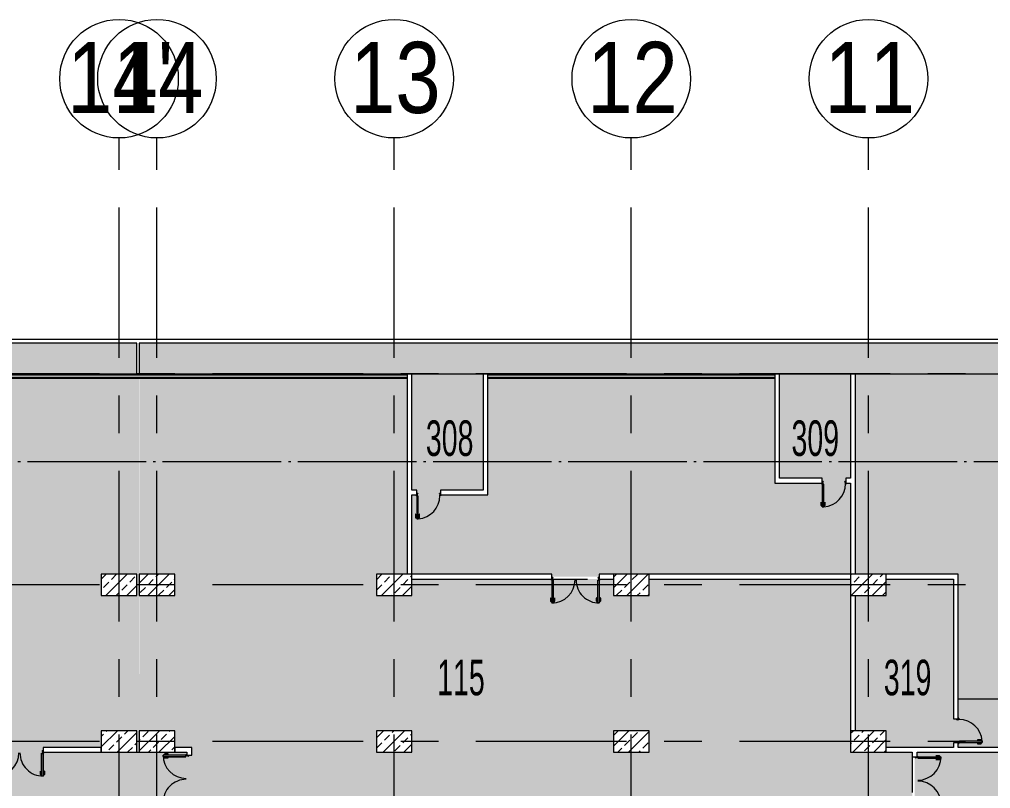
# Model space of a CAD drawing. Header units: metres. Extents: x -201 to 705, y -63 to 42.
# Drawn here: x 551.51 to 592.46, y -13.79 to 18.65 of the extents above; entities that cross this region are included whole.
import ezdxf

# ---------------------------------------------------------------- set-up
doc = ezdxf.new("R2010")
doc.units = ezdxf.units.M
for name, pattern in [('Dash', [3, 1.5, -1.5]), ('Grid Line', [11.1125, 6.35, -1.5875, 1.5875, -1.5875]), ('HAT AKSI', [5.6, 5, -0.3, 0, -0.3])]:
    doc.linetypes.add(name, pattern=pattern)
for name, color, linetype, lineweight in [('A-----NPP', 7, 'Continuous', 9), ('A-DETLGEM', 7, 'Continuous', 9), ('A_AREA', 7, 'Continuous', 9), ('A_DOOR', 7, 'Continuous', 9), ('A_GRID', 7, 'Continuous', 9), ('A_GRID_BALOON', 7, 'Continuous', 9), ('A_HATCH', 7, 'Continuous', 9), ('A_RC', 7, 'Continuous', 9), ('A_TEXT_40', 7, 'Continuous', 9), ('A_WALL', 7, 'Continuous', 9), ('G-PLANOTM', 7, 'Continuous', 9)]:
    doc.layers.add(name, color=color, linetype=linetype, lineweight=lineweight)
doc.styles.add('Arial Narrow_1', font='ARIALN.TTF', dxfattribs={"height": 3})
doc.styles.add('Arial Narrow_2', font='ARIALN.TTF', dxfattribs={"width": 0.7, "height": 1.5})
pattern_1 = [(45, (0, 0), (-0.442274, 0.442274), []), (45, (0.4423, 0), (-0.442274, 0.442274), [0.31274, -0.15637])]

# ---------------------------------------------------------------- blocks, each defined once
blk = doc.blocks.new('B1010_10_KOLON_DİKDÖRTGEN KESİT - 90x150mm-V245-14_73 _17_73_ TEKNİK KAT _FFL__ANAHTAR PLAN')
at = {"layer": 'A_RC', "true_color": 0x787878}
h = blk.add_hatch(dxfattribs=at)
h.set_pattern_fill('FP_13', color=8, style=0, pattern_type=2)
h.set_pattern_definition([(225, (-95, -11.8), (0.442281, -0.442281), []), (225, (-95.442, -11.8), (0.442281, -0.442281), [0.31274, -0.15637])])
h.paths.add_polyline_path([(-0.75, 0.45), (-0.75, -0.45), (0.75, -0.45), (0.75, 0.45), (-0.391, 0.45)])
at = {"layer": 'A_RC', "lineweight": 18}
for p, q in [((0.75, 0.45), (-0.75, 0.45)), ((-0.75, 0.45), (-0.75, -0.45)), ((0.75, -0.45), (0.75, 0.45)), ((-0.75, -0.45), (0.75, -0.45))]:
    blk.add_line(p, q, dxfattribs=at)
blk = doc.blocks.new('B1010_10_KOLON_DİKDÖRTGEN KESİT - 90x150mm-V246-14_73 _17_73_ TEKNİK KAT _FFL__ANAHTAR PLAN')
at = {"layer": 'A_RC', "true_color": 0x787878}
h = blk.add_hatch(dxfattribs=at)
h.set_pattern_fill('FP_14', color=8, style=0, pattern_type=2)
h.set_pattern_definition([(225, (-95, -5.2), (0.442281, -0.442281), []), (225, (-95.442, -5.2), (0.442281, -0.442281), [0.31274, -0.15637])])
h.paths.add_polyline_path([(0.469, 0.45), (-0.75, 0.45), (-0.75, -0.45), (0.75, -0.45), (0.75, 0.45), (0.55, 0.45)])
at = {"layer": 'A_RC', "lineweight": 18}
for p, q in [((0.75, 0.45), (-0.75, 0.45)), ((-0.75, 0.45), (-0.75, -0.45)), ((0.75, -0.45), (0.75, 0.45)), ((-0.75, -0.45), (0.75, -0.45))]:
    blk.add_line(p, q, dxfattribs=at)
blk = doc.blocks.new('B1010_10_KOLON_DİKDÖRTGEN KESİT - 90x150mm-V247-14_73 _17_73_ TEKNİK KAT _FFL__ANAHTAR PLAN')
at = {"layer": 'A_RC', "true_color": 0x787878}
h = blk.add_hatch(dxfattribs=at)
h.set_pattern_fill('FP_34', color=8, style=0, pattern_type=2)
h.set_pattern_definition([(225, (-105, -11.8), (0.442281, -0.442281), []), (225, (-105.442, -11.8), (0.442281, -0.442281), [0.31274, -0.15637])])
h.paths.add_polyline_path([(-0.75, 0.45), (-0.75, -0.45), (0.75, -0.45), (0.75, 0.45), (-0.072, 0.45)])
at = {"layer": 'A_RC', "lineweight": 18}
for p, q in [((0.75, 0.45), (-0.75, 0.45)), ((-0.75, 0.45), (-0.75, -0.45)), ((0.75, -0.45), (0.75, 0.45)), ((-0.75, -0.45), (0.75, -0.45))]:
    blk.add_line(p, q, dxfattribs=at)
blk = doc.blocks.new('B1010_10_KOLON_DİKDÖRTGEN KESİT - 90x150mm-V248-14_73 _17_73_ TEKNİK KAT _FFL__ANAHTAR PLAN')
at = {"layer": 'A_RC', "true_color": 0x787878}
h = blk.add_hatch(dxfattribs=at)
h.set_pattern_fill('FP_35', color=8, style=0, pattern_type=2)
h.set_pattern_definition([(225, (-105, -5.2), (0.442281, -0.442281), []), (225, (-105.442, -5.2), (0.442281, -0.442281), [0.31274, -0.15637])])
h.paths.add_polyline_path([(-0.072, 0.45), (-0.75, 0.45), (-0.75, -0.45), (0.75, -0.45), (0.75, 0.45), (0.358, 0.45)])
at = {"layer": 'A_RC', "lineweight": 18}
for p, q in [((0.75, 0.45), (-0.75, 0.45)), ((-0.75, 0.45), (-0.75, -0.45)), ((0.75, -0.45), (0.75, 0.45)), ((-0.75, -0.45), (0.75, -0.45))]:
    blk.add_line(p, q, dxfattribs=at)
blk = doc.blocks.new('B1010_10_KOLON_DİKDÖRTGEN KESİT - 90x150mm-V249-14_73 _17_73_ TEKNİK KAT _FFL__ANAHTAR PLAN')
at = {"layer": 'A_RC', "true_color": 0x787878}
h = blk.add_hatch(dxfattribs=at)
h.set_pattern_fill('FP_15', color=8, style=0, pattern_type=2)
h.set_pattern_definition([(225, (-115, -11.8), (0.442281, -0.442281), []), (225, (-115.442, -11.8), (0.442281, -0.442281), [0.31274, -0.15637])])
h.paths.add_polyline_path([(0.549, 0.45), (-0.75, 0.45), (-0.75, -0.45), (0.75, -0.45), (0.75, 0.45)])
at = {"layer": 'A_RC', "lineweight": 18}
for p, q in [((0.75, 0.45), (-0.75, 0.45)), ((-0.75, 0.45), (-0.75, -0.45)), ((0.75, -0.45), (0.75, 0.45)), ((-0.75, -0.45), (0.75, -0.45))]:
    blk.add_line(p, q, dxfattribs=at)
blk = doc.blocks.new('B1010_10_KOLON_DİKDÖRTGEN KESİT - 90x150mm-V250-14_73 _17_73_ TEKNİK KAT _FFL__ANAHTAR PLAN')
at = {"layer": 'A_RC', "true_color": 0x787878}
h = blk.add_hatch(dxfattribs=at)
h.set_pattern_fill('FP_16', color=8, style=0, pattern_type=2)
h.set_pattern_definition([(225, (-115, -5.2), (0.442281, -0.442281), []), (225, (-115.442, -5.2), (0.442281, -0.442281), [0.31274, -0.15637])])
h.paths.add_polyline_path([(0.248, 0.45), (-0.75, 0.45), (-0.75, -0.45), (0.75, -0.45), (0.75, 0.45)])
at = {"layer": 'A_RC', "lineweight": 18}
for p, q in [((0.75, 0.45), (-0.75, 0.45)), ((-0.75, 0.45), (-0.75, -0.45)), ((0.75, -0.45), (0.75, 0.45)), ((-0.75, -0.45), (0.75, -0.45))]:
    blk.add_line(p, q, dxfattribs=at)
blk = doc.blocks.new('IC-TKN-M7-S22-000-10-A1-32-K-T-6C-200_rvt-3-14_73 _17_73_ TEKNİK KAT _FFL__ANAHTAR PLAN')
at = {"layer": 'A_HATCH', "true_color": 0x787878}
h = blk.add_hatch(dxfattribs=at)
h.set_pattern_fill('FP_3', color=8, style=0, pattern_type=2)
h.set_pattern_definition(pattern_1)
h.paths.add_polyline_path([(-130.727, 3.7), (-125.85, 3.7), (-125.85, 5), (-186.5, 5), (-186.5, 3.7), (-130.877, 3.7)])
h = blk.add_hatch(dxfattribs=at)
h.set_pattern_fill('FP_3', color=8, style=0, pattern_type=2)
h.set_pattern_definition(pattern_1)
h.paths.add_polyline_path([(-67.09, 3.7), (-55.85, 3.7), (-55.85, 5), (-125.75, 5), (-125.75, 3.7), (-67.95, 3.7)])
at = {"layer": 'A_RC', "true_color": 0x787878}
h = blk.add_hatch(dxfattribs=at)
h.set_pattern_fill('FP_3', color=8, style=0, pattern_type=2)
h.set_pattern_definition(pattern_1)
h.paths.add_polyline_path([(-125.85, -5.65), (-125.85, -4.75), (-127.35, -4.75), (-127.35, -5.65), (-126.427, -5.65)])
h = blk.add_hatch(dxfattribs=at)
h.set_pattern_fill('FP_3', color=8, style=0, pattern_type=2)
h.set_pattern_definition(pattern_1)
h.paths.add_polyline_path([(-125.75, -5.65), (-124.25, -5.65), (-124.25, -4.75), (-125.75, -4.75), (-125.75, -5.529)])
h = blk.add_hatch(dxfattribs=at)
h.set_pattern_fill('FP_3', color=8, style=0, pattern_type=2)
h.set_pattern_definition(pattern_1)
h.paths.add_polyline_path([(-126.748, -12.25), (-125.85, -12.25), (-125.85, -11.35), (-127.35, -11.35), (-127.35, -12.25), (-127.287, -12.25)])
h = blk.add_hatch(dxfattribs=at)
h.set_pattern_fill('FP_3', color=8, style=0, pattern_type=2)
h.set_pattern_definition(pattern_1)
h.paths.add_polyline_path([(-124.707, -12.25), (-124.25, -12.25), (-124.25, -11.35), (-125.75, -11.35), (-125.75, -12.25), (-125.567, -12.25)])
at = {"layer": 'A-----NPP'}
for p, q in [((-125.795, 5.15), (-186.55, 5.15)), ((-55.669, 5.15), (-125.795, 5.15))]:
    blk.add_line(p, q, dxfattribs=at)
at = {"layer": 'A_RC', "lineweight": 18}
for p, q in [((-127.35, -4.75), (-127.35, -5.65)), ((-125.85, -4.75), (-127.35, -4.75)), ((-125.85, -5.65), (-125.85, -4.75)), ((-125.75, -4.75), (-125.75, -5.65)), ((-124.25, -4.75), (-125.75, -4.75)), ((-124.25, -5.65), (-124.25, -4.75)), ((-127.35, -5.65), (-125.85, -5.65)), ((-125.75, -5.65), (-124.25, -5.65)), ((-127.35, -11.35), (-127.35, -12.25)), ((-125.85, -11.35), (-127.35, -11.35)), ((-125.85, -12.25), (-125.85, -11.35)), ((-125.75, -11.35), (-125.75, -12.25)), ((-124.25, -11.35), (-125.75, -11.35)), ((-124.25, -12.25), (-124.25, -11.35)), ((-127.35, -12.25), (-125.85, -12.25)), ((-125.75, -12.25), (-124.25, -12.25))]:
    blk.add_line(p, q, dxfattribs=at)
at = {"layer": 'A_WALL', "lineweight": 18}
for p, q in [((-125.85, 5), (-186.5, 5)), ((-125.85, 3.7), (-125.85, 5)), ((-55.85, 5), (-125.75, 5)), ((-125.75, 5), (-125.75, 3.7)), ((-185.2, 3.7), (-125.85, 3.7)), ((-125.75, 3.7), (-55.85, 3.7))]:
    blk.add_line(p, q, dxfattribs=at)
at = {"layer": 'A_RC', "lineweight": 9, "rotation": 180}
for name, p in [('B1010_10_KOLON_DİKDÖRTGEN KESİT - 90x150mm-V250-14_73 _17_73_ TEKNİK KAT _FFL__ANAHTAR PLAN', (-115, -5.2)), ('B1010_10_KOLON_DİKDÖRTGEN KESİT - 90x150mm-V248-14_73 _17_73_ TEKNİK KAT _FFL__ANAHTAR PLAN', (-105, -5.2)), ('B1010_10_KOLON_DİKDÖRTGEN KESİT - 90x150mm-V246-14_73 _17_73_ TEKNİK KAT _FFL__ANAHTAR PLAN', (-95, -5.2)), ('B1010_10_KOLON_DİKDÖRTGEN KESİT - 90x150mm-V249-14_73 _17_73_ TEKNİK KAT _FFL__ANAHTAR PLAN', (-115, -11.8)), ('B1010_10_KOLON_DİKDÖRTGEN KESİT - 90x150mm-V247-14_73 _17_73_ TEKNİK KAT _FFL__ANAHTAR PLAN', (-105, -11.8)), ('B1010_10_KOLON_DİKDÖRTGEN KESİT - 90x150mm-V245-14_73 _17_73_ TEKNİK KAT _FFL__ANAHTAR PLAN', (-95, -11.8))]:
    blk.add_blockref(name, p, dxfattribs=at)
blk = doc.blocks.new('C1030_70_YK1 100x220cm - YK1 100x220cm-V216-14_73 _17_73_ TEKNİK KAT _FFL__ANAHTAR PLAN')
at = {"layer": 'A-DETLGEM'}
for p, q in [((0.385, 1.048), (0.385, 0.913)), ((0.395, 0.913), (0.395, 1.048)), ((0.435, 1.068), (0.405, 1.068)), ((0.405, 1.058), (0.435, 1.058)), ((0.499, 1.107), (0.434, 1.107)), ((0.434, 1.107), (0.434, 0.621)), ((0.438, 1.103), (0.495, 1.103)), ((0.438, 1.103), (0.438, 0.153)), ((0.495, 0.153), (0.495, 1.103)), ((0.499, 0.139), (0.499, 1.107)), ((0.53, 1.068), (0.5, 1.068)), ((0.5, 1.058), (0.53, 1.058)), ((0.54, 1.048), (0.54, 0.913)), ((0.55, 0.913), (0.55, 1.048)), ((0.434, 0.621), (0.434, 0.149)), ((0.434, 0.149), (0.491, 0.149)), ((0.438, 0.153), (0.495, 0.153)), ((0.491, 0.149), (0.491, 0.139)), ((0.491, 0.139), (0.499, 0.139))]:
    blk.add_line(p, q, dxfattribs=at)
for radius in [0.008, 0.006]:
    blk.add_circle((0.5, 0.13), radius, dxfattribs=at)
for centre, radius, start, end in [((0.405, 1.048), 0.02, 90, 180), ((0.39, 0.913), 0.005, 180, 360), ((0.405, 1.048), 0.01, 90, 180), ((0.53, 1.048), 0.02, 360, 90), ((0.53, 1.048), 0.01, 0, 90), ((0.545, 0.913), 0.005, 180, 0)]:
    blk.add_arc(centre, radius, start, end, dxfattribs=at)
at = {"layer": 'A_DOOR'}
for p, q in [((-0.483, 0.118), (-0.538, 0.118)), ((-0.538, 0.118), (-0.538, 0.1)), ((-0.538, 0.1), (-0.538, 0.118)), ((-0.538, 0.118), (-0.483, 0.118)), ((-0.536, 0.1), (-0.536, 0.116)), ((-0.536, 0.116), (-0.485, 0.116)), ((-0.485, 0.116), (-0.536, 0.116)), ((-0.536, 0.116), (-0.536, 0.1)), ((-0.485, 0.095), (-0.487, 0.093)), ((-0.487, 0.093), (-0.485, 0.095)), ((-0.487, 0.093), (-0.487, 0.062)), ((-0.487, 0.062), (-0.487, 0.093)), ((-0.487, 0.062), (-0.485, 0.06)), ((-0.485, 0.06), (-0.487, 0.062)), ((-0.485, 0.116), (-0.485, 0.095)), ((-0.485, 0.095), (-0.485, 0.116)), ((-0.485, 0.092), (-0.483, 0.094)), ((-0.483, 0.094), (-0.485, 0.092)), ((-0.485, 0.063), (-0.485, 0.092)), ((-0.485, 0.092), (-0.485, 0.063)), ((-0.483, 0.061), (-0.485, 0.063)), ((-0.485, 0.063), (-0.483, 0.061)), ((-0.485, 0.06), (-0.485, 0.049)), ((-0.485, 0.049), (-0.485, 0.06)), ((-0.485, 0.049), (-0.465, 0.049)), ((-0.465, 0.049), (-0.485, 0.049)), ((-0.483, 0.045), (-0.485, 0.045)), ((-0.485, 0.045), (-0.485, 0.037)), ((-0.485, 0.037), (-0.485, 0.045)), ((-0.485, 0.045), (-0.483, 0.045)), ((-0.485, 0.037), (-0.457, 0.037)), ((-0.457, 0.037), (-0.485, 0.037)), ((-0.483, 0.094), (-0.483, 0.118)), ((-0.483, 0.118), (-0.483, 0.094)), ((-0.483, 0.051), (-0.483, 0.061)), ((-0.483, 0.061), (-0.483, 0.051)), ((-0.467, 0.051), (-0.483, 0.051)), ((-0.483, 0.051), (-0.467, 0.051)), ((-0.483, 0.039), (-0.483, 0.045)), ((-0.483, 0.045), (-0.483, 0.039)), ((-0.459, 0.039), (-0.483, 0.039)), ((-0.483, 0.039), (-0.459, 0.039)), ((-0.457, 0.061), (-0.467, 0.061)), ((-0.467, 0.061), (-0.467, 0.051)), ((-0.467, 0.051), (-0.467, 0.061)), ((-0.467, 0.061), (-0.457, 0.061)), ((-0.465, 0.049), (-0.465, 0.059)), ((-0.465, 0.059), (-0.459, 0.059)), ((-0.459, 0.059), (-0.465, 0.059)), ((-0.465, 0.059), (-0.465, 0.049)), ((-0.459, 0.059), (-0.459, 0.039)), ((-0.459, 0.039), (-0.459, 0.059)), ((-0.457, 0.037), (-0.457, 0.061)), ((-0.457, 0.061), (-0.457, 0.037)), ((0.467, 0.061), (0.457, 0.061)), ((0.457, 0.061), (0.457, 0.037)), ((0.457, 0.037), (0.457, 0.061)), ((0.457, 0.061), (0.467, 0.061)), ((0.457, 0.037), (0.485, 0.037)), ((0.485, 0.037), (0.457, 0.037)), ((0.459, 0.039), (0.459, 0.059)), ((0.459, 0.059), (0.465, 0.059)), ((0.465, 0.059), (0.459, 0.059)), ((0.459, 0.059), (0.459, 0.039)), ((0.483, 0.039), (0.459, 0.039)), ((0.459, 0.039), (0.483, 0.039)), ((0.465, 0.059), (0.465, 0.049)), ((0.465, 0.049), (0.465, 0.059)), ((0.465, 0.049), (0.485, 0.049)), ((0.485, 0.049), (0.465, 0.049)), ((0.467, 0.051), (0.467, 0.061)), ((0.467, 0.061), (0.467, 0.051)), ((0.483, 0.051), (0.467, 0.051)), ((0.467, 0.051), (0.483, 0.051)), ((0.538, 0.118), (0.483, 0.118)), ((0.483, 0.118), (0.483, 0.094)), ((0.483, 0.094), (0.483, 0.118)), ((0.483, 0.118), (0.538, 0.118)), ((0.483, 0.094), (0.485, 0.092)), ((0.485, 0.092), (0.483, 0.094)), ((0.485, 0.063), (0.483, 0.061)), ((0.483, 0.061), (0.485, 0.063)), ((0.483, 0.061), (0.483, 0.051)), ((0.483, 0.051), (0.483, 0.061)), ((0.485, 0.045), (0.483, 0.045)), ((0.483, 0.045), (0.483, 0.039)), ((0.483, 0.039), (0.483, 0.045)), ((0.483, 0.045), (0.485, 0.045)), ((0.485, 0.095), (0.485, 0.116)), ((0.485, 0.116), (0.536, 0.116)), ((0.536, 0.116), (0.485, 0.116)), ((0.485, 0.116), (0.485, 0.095)), ((0.487, 0.093), (0.485, 0.095)), ((0.485, 0.095), (0.487, 0.093)), ((0.485, 0.092), (0.485, 0.063)), ((0.485, 0.063), (0.485, 0.092)), ((0.485, 0.06), (0.487, 0.062)), ((0.487, 0.062), (0.485, 0.06)), ((0.485, 0.049), (0.485, 0.06)), ((0.485, 0.06), (0.485, 0.049)), ((0.485, 0.037), (0.485, 0.045)), ((0.485, 0.045), (0.485, 0.037)), ((0.487, 0.062), (0.487, 0.093)), ((0.487, 0.093), (0.487, 0.062)), ((0.536, 0.116), (0.536, 0.1)), ((0.536, 0.1), (0.536, 0.116)), ((0.538, 0.1), (0.538, 0.118)), ((0.538, 0.118), (0.538, 0.1))]:
    blk.add_line(p, q, dxfattribs=at)
blk.add_arc((0.5, 0.13), 0.98, 94.0266, 180, dxfattribs=at)
blk = doc.blocks.new('C1030_70_YK2 200x220cm - YK2 200x220cm-1520040-14_73 _17_73_ TEKNİK KAT _FFL__ANAHTAR PLAN')
at = {"layer": 'A-DETLGEM'}
for p, q in [((-1.05, 0.901), (-1.05, 1.036)), ((-1.04, 1.036), (-1.04, 0.901)), ((-1.03, 1.056), (-1, 1.056)), ((-1, 1.046), (-1.03, 1.046)), ((-0.999, 1.107), (-0.934, 1.107)), ((-0.999, 0.138), (-0.999, 1.107)), ((-0.938, 1.103), (-0.995, 1.103)), ((-0.995, 0.153), (-0.995, 1.103)), ((-0.938, 1.103), (-0.938, 0.153)), ((-0.935, 1.056), (-0.905, 1.056)), ((-0.905, 1.046), (-0.935, 1.046)), ((-0.934, 1.107), (-0.934, 0.62)), ((-0.895, 0.901), (-0.895, 1.036)), ((-0.885, 1.036), (-0.885, 0.901)), ((0.885, 1.036), (0.885, 0.901)), ((0.895, 0.901), (0.895, 1.036)), ((0.935, 1.056), (0.905, 1.056)), ((0.905, 1.046), (0.935, 1.046)), ((0.999, 1.107), (0.934, 1.107)), ((0.934, 1.107), (0.934, 0.62)), ((0.938, 1.103), (0.995, 1.103)), ((0.938, 1.103), (0.938, 0.153)), ((0.995, 0.153), (0.995, 1.103)), ((0.999, 0.138), (0.999, 1.107)), ((1.03, 1.056), (1, 1.056)), ((1, 1.046), (1.03, 1.046)), ((1.04, 1.036), (1.04, 0.901)), ((1.05, 0.901), (1.05, 1.036)), ((-0.934, 0.62), (-0.934, 0.149)), ((0.934, 0.62), (0.934, 0.149)), ((-0.991, 0.138), (-0.999, 0.138)), ((-0.938, 0.153), (-0.995, 0.153)), ((-0.991, 0.149), (-0.991, 0.138)), ((-0.934, 0.149), (-0.991, 0.149)), ((0.934, 0.149), (0.991, 0.149)), ((0.938, 0.153), (0.995, 0.153)), ((0.991, 0.149), (0.991, 0.138)), ((0.991, 0.138), (0.999, 0.138))]:
    blk.add_line(p, q, dxfattribs=at)
for centre, radius in [((-1, 0.13), 0.008), ((-1, 0.13), 0.006), ((1, 0.13), 0.008), ((1, 0.13), 0.006)]:
    blk.add_circle(centre, radius, dxfattribs=at)
for centre, radius, start, end in [((-1.03, 1.036), 0.02, 90, 180), ((-1.045, 0.901), 0.005, 180, 0), ((-1.03, 1.036), 0.01, 90, 180), ((-0.905, 1.036), 0.02, 360, 90), ((-0.905, 1.036), 0.01, 360, 90), ((-0.89, 0.901), 0.005, 180, 0), ((0.905, 1.036), 0.02, 90, 180), ((0.89, 0.901), 0.005, 180, 0), ((0.905, 1.036), 0.01, 90, 180), ((1.03, 1.036), 0.02, 0, 90), ((1.03, 1.036), 0.01, 360, 90), ((1.045, 0.901), 0.005, 180, 0)]:
    blk.add_arc(centre, radius, start, end, dxfattribs=at)
at = {"layer": 'A_DOOR'}
for p, q in [((-0.983, 0.118), (-1.038, 0.118)), ((-1.038, 0.118), (-1.038, 0.1)), ((-1.036, 0.1), (-1.036, 0.116)), ((-1.036, 0.116), (-0.985, 0.116)), ((-0.985, 0.095), (-0.987, 0.093)), ((-0.987, 0.093), (-0.987, 0.062)), ((-0.987, 0.062), (-0.985, 0.06)), ((-0.985, 0.116), (-0.985, 0.095)), ((-0.985, 0.092), (-0.983, 0.094)), ((-0.985, 0.063), (-0.985, 0.092)), ((-0.983, 0.061), (-0.985, 0.063)), ((-0.985, 0.06), (-0.985, 0.049)), ((-0.985, 0.049), (-0.965, 0.049)), ((-0.983, 0.045), (-0.985, 0.045)), ((-0.985, 0.045), (-0.985, 0.037)), ((-0.985, 0.037), (-0.957, 0.037)), ((-0.983, 0.094), (-0.983, 0.118)), ((-0.983, 0.051), (-0.983, 0.061)), ((-0.967, 0.051), (-0.983, 0.051)), ((-0.983, 0.039), (-0.983, 0.045)), ((-0.959, 0.039), (-0.983, 0.039)), ((-0.957, 0.061), (-0.967, 0.061)), ((-0.967, 0.061), (-0.967, 0.051)), ((-0.965, 0.049), (-0.965, 0.059)), ((-0.965, 0.059), (-0.959, 0.059)), ((-0.959, 0.059), (-0.959, 0.039)), ((-0.957, 0.037), (-0.957, 0.061)), ((0.967, 0.061), (0.957, 0.061)), ((0.957, 0.061), (0.957, 0.037)), ((0.957, 0.037), (0.985, 0.037)), ((0.959, 0.039), (0.959, 0.059)), ((0.959, 0.059), (0.965, 0.059)), ((0.983, 0.039), (0.959, 0.039)), ((0.965, 0.059), (0.965, 0.049)), ((0.965, 0.049), (0.985, 0.049)), ((0.967, 0.051), (0.967, 0.061)), ((0.983, 0.051), (0.967, 0.051)), ((1.038, 0.118), (0.983, 0.118)), ((0.983, 0.118), (0.983, 0.094)), ((0.983, 0.094), (0.985, 0.092)), ((0.985, 0.063), (0.983, 0.061)), ((0.983, 0.061), (0.983, 0.051)), ((0.985, 0.045), (0.983, 0.045)), ((0.983, 0.045), (0.983, 0.039)), ((0.985, 0.095), (0.985, 0.116)), ((0.985, 0.116), (1.036, 0.116)), ((0.987, 0.093), (0.985, 0.095)), ((0.985, 0.092), (0.985, 0.063)), ((0.985, 0.06), (0.987, 0.062)), ((0.985, 0.049), (0.985, 0.06)), ((0.985, 0.037), (0.985, 0.045)), ((0.987, 0.062), (0.987, 0.093)), ((1.036, 0.116), (1.036, 0.1)), ((1.038, 0.1), (1.038, 0.118))]:
    blk.add_line(p, q, dxfattribs=at)
for centre, start, end in [((-1, 0.13), 360, 90), ((1, 0.13), 90, 180)]:
    blk.add_arc(centre, 0.98, start, end, dxfattribs=at)
blk = doc.blocks.new('C1030_70_YK2 200x220cm - YK2 200x220cm-V233-14_73 _17_73_ TEKNİK KAT _FFL__ANAHTAR PLAN')
at = {"layer": 'A-DETLGEM'}
for p, q in [((-1.05, 0.901), (-1.05, 1.036)), ((-1.04, 1.036), (-1.04, 0.901)), ((-1.03, 1.056), (-1, 1.056)), ((-1, 1.046), (-1.03, 1.046)), ((-0.999, 1.107), (-0.934, 1.107)), ((-0.999, 0.138), (-0.999, 1.107)), ((-0.938, 1.103), (-0.995, 1.103)), ((-0.995, 0.153), (-0.995, 1.103)), ((-0.938, 1.103), (-0.938, 0.153)), ((-0.935, 1.056), (-0.905, 1.056)), ((-0.905, 1.046), (-0.935, 1.046)), ((-0.934, 1.107), (-0.934, 0.62)), ((-0.895, 0.901), (-0.895, 1.036)), ((-0.885, 1.036), (-0.885, 0.901)), ((0.885, 1.036), (0.885, 0.901)), ((0.895, 0.901), (0.895, 1.036)), ((0.935, 1.056), (0.905, 1.056)), ((0.905, 1.046), (0.935, 1.046)), ((0.999, 1.107), (0.934, 1.107)), ((0.934, 1.107), (0.934, 0.62)), ((0.938, 1.103), (0.995, 1.103)), ((0.938, 1.103), (0.938, 0.153)), ((0.995, 0.153), (0.995, 1.103)), ((0.999, 0.138), (0.999, 1.107)), ((1.03, 1.056), (1, 1.056)), ((1, 1.046), (1.03, 1.046)), ((1.04, 1.036), (1.04, 0.901)), ((1.05, 0.901), (1.05, 1.036)), ((-0.934, 0.62), (-0.934, 0.149)), ((0.934, 0.62), (0.934, 0.149)), ((-0.991, 0.138), (-0.999, 0.138)), ((-0.938, 0.153), (-0.995, 0.153)), ((-0.991, 0.149), (-0.991, 0.138)), ((-0.934, 0.149), (-0.991, 0.149)), ((0.934, 0.149), (0.991, 0.149)), ((0.938, 0.153), (0.995, 0.153)), ((0.991, 0.149), (0.991, 0.138)), ((0.991, 0.138), (0.999, 0.138))]:
    blk.add_line(p, q, dxfattribs=at)
for centre, radius in [((-1, 0.13), 0.008), ((-1, 0.13), 0.006), ((1, 0.13), 0.008), ((1, 0.13), 0.006)]:
    blk.add_circle(centre, radius, dxfattribs=at)
for centre, radius, start, end in [((-1.03, 1.036), 0.02, 90, 180), ((-1.045, 0.901), 0.005, 180, 0), ((-1.03, 1.036), 0.01, 90, 180), ((-0.905, 1.036), 0.02, 360, 90), ((-0.905, 1.036), 0.01, 360, 90), ((-0.89, 0.901), 0.005, 180, 0), ((0.905, 1.036), 0.02, 90, 180), ((0.89, 0.901), 0.005, 180, 0), ((0.905, 1.036), 0.01, 90, 180), ((1.03, 1.036), 0.02, 0, 90), ((1.03, 1.036), 0.01, 360, 90), ((1.045, 0.901), 0.005, 180, 0)]:
    blk.add_arc(centre, radius, start, end, dxfattribs=at)
at = {"layer": 'A_DOOR'}
for p, q in [((-0.983, 0.118), (-1.038, 0.118)), ((-1.038, 0.118), (-1.038, 0.1)), ((-1.038, 0.1), (-1.038, 0.118)), ((-1.038, 0.118), (-0.983, 0.118)), ((-1.036, 0.1), (-1.036, 0.116)), ((-1.036, 0.116), (-0.985, 0.116)), ((-0.985, 0.116), (-1.036, 0.116)), ((-1.036, 0.116), (-1.036, 0.1)), ((-0.985, 0.095), (-0.987, 0.093)), ((-0.987, 0.093), (-0.985, 0.095)), ((-0.987, 0.093), (-0.987, 0.062)), ((-0.987, 0.062), (-0.987, 0.093)), ((-0.987, 0.062), (-0.985, 0.06)), ((-0.985, 0.06), (-0.987, 0.062)), ((-0.985, 0.116), (-0.985, 0.095)), ((-0.985, 0.095), (-0.985, 0.116)), ((-0.985, 0.092), (-0.983, 0.094)), ((-0.983, 0.094), (-0.985, 0.092)), ((-0.985, 0.063), (-0.985, 0.092)), ((-0.985, 0.092), (-0.985, 0.063)), ((-0.983, 0.061), (-0.985, 0.063)), ((-0.985, 0.063), (-0.983, 0.061)), ((-0.985, 0.06), (-0.985, 0.049)), ((-0.985, 0.049), (-0.985, 0.06)), ((-0.985, 0.049), (-0.965, 0.049)), ((-0.965, 0.049), (-0.985, 0.049)), ((-0.983, 0.045), (-0.985, 0.045)), ((-0.985, 0.045), (-0.985, 0.037)), ((-0.985, 0.037), (-0.985, 0.045)), ((-0.985, 0.045), (-0.983, 0.045)), ((-0.985, 0.037), (-0.957, 0.037)), ((-0.957, 0.037), (-0.985, 0.037)), ((-0.983, 0.094), (-0.983, 0.118)), ((-0.983, 0.118), (-0.983, 0.094)), ((-0.983, 0.051), (-0.983, 0.061)), ((-0.983, 0.061), (-0.983, 0.051)), ((-0.967, 0.051), (-0.983, 0.051)), ((-0.983, 0.051), (-0.967, 0.051)), ((-0.983, 0.039), (-0.983, 0.045)), ((-0.983, 0.045), (-0.983, 0.039)), ((-0.959, 0.039), (-0.983, 0.039)), ((-0.983, 0.039), (-0.959, 0.039)), ((-0.957, 0.061), (-0.967, 0.061)), ((-0.967, 0.061), (-0.967, 0.051)), ((-0.967, 0.051), (-0.967, 0.061)), ((-0.967, 0.061), (-0.957, 0.061)), ((-0.965, 0.049), (-0.965, 0.059)), ((-0.965, 0.059), (-0.959, 0.059)), ((-0.959, 0.059), (-0.965, 0.059)), ((-0.965, 0.059), (-0.965, 0.049)), ((-0.959, 0.059), (-0.959, 0.039)), ((-0.959, 0.039), (-0.959, 0.059)), ((-0.957, 0.037), (-0.957, 0.061)), ((-0.957, 0.061), (-0.957, 0.037)), ((0.967, 0.061), (0.957, 0.061)), ((0.957, 0.061), (0.957, 0.037)), ((0.957, 0.037), (0.957, 0.061)), ((0.957, 0.061), (0.967, 0.061)), ((0.957, 0.037), (0.985, 0.037)), ((0.985, 0.037), (0.957, 0.037)), ((0.959, 0.039), (0.959, 0.059)), ((0.959, 0.059), (0.965, 0.059)), ((0.965, 0.059), (0.959, 0.059)), ((0.959, 0.059), (0.959, 0.039)), ((0.983, 0.039), (0.959, 0.039)), ((0.959, 0.039), (0.983, 0.039)), ((0.965, 0.059), (0.965, 0.049)), ((0.965, 0.049), (0.965, 0.059)), ((0.965, 0.049), (0.985, 0.049)), ((0.985, 0.049), (0.965, 0.049)), ((0.967, 0.051), (0.967, 0.061)), ((0.967, 0.061), (0.967, 0.051)), ((0.983, 0.051), (0.967, 0.051)), ((0.967, 0.051), (0.983, 0.051)), ((1.038, 0.118), (0.983, 0.118)), ((0.983, 0.118), (0.983, 0.094)), ((0.983, 0.094), (0.983, 0.118)), ((0.983, 0.118), (1.038, 0.118)), ((0.983, 0.094), (0.985, 0.092)), ((0.985, 0.092), (0.983, 0.094)), ((0.985, 0.063), (0.983, 0.061)), ((0.983, 0.061), (0.985, 0.063)), ((0.983, 0.061), (0.983, 0.051)), ((0.983, 0.051), (0.983, 0.061)), ((0.985, 0.045), (0.983, 0.045)), ((0.983, 0.045), (0.983, 0.039)), ((0.983, 0.039), (0.983, 0.045)), ((0.983, 0.045), (0.985, 0.045)), ((0.985, 0.095), (0.985, 0.116)), ((0.985, 0.116), (1.036, 0.116)), ((1.036, 0.116), (0.985, 0.116)), ((0.985, 0.116), (0.985, 0.095)), ((0.987, 0.093), (0.985, 0.095)), ((0.985, 0.095), (0.987, 0.093)), ((0.985, 0.092), (0.985, 0.063)), ((0.985, 0.063), (0.985, 0.092)), ((0.985, 0.06), (0.987, 0.062)), ((0.987, 0.062), (0.985, 0.06)), ((0.985, 0.049), (0.985, 0.06)), ((0.985, 0.06), (0.985, 0.049)), ((0.985, 0.037), (0.985, 0.045)), ((0.985, 0.045), (0.985, 0.037)), ((0.987, 0.062), (0.987, 0.093)), ((0.987, 0.093), (0.987, 0.062)), ((1.036, 0.116), (1.036, 0.1)), ((1.036, 0.1), (1.036, 0.116)), ((1.038, 0.1), (1.038, 0.118)), ((1.038, 0.118), (1.038, 0.1))]:
    blk.add_line(p, q, dxfattribs=at)
for centre, start, end in [((-1, 0.13), 360, 90), ((1, 0.13), 90, 180)]:
    blk.add_arc(centre, 0.98, start, end, dxfattribs=at)
blk = doc.blocks.new('D2030_10_U Kanal Ekipmanı - U Kanal Ekipmanı-3844120-14_73 _17_73_ TEKNİK KAT _FFL__ANAHTAR PLAN')
at = {"layer": 'G-PLANOTM'}
for p, q in [((-0.155, 0), (-0.155, 21.1)), ((-0.15, 0), (-0.15, 21.1)), ((-0.03, 0), (-0.03, 21.1)), ((-0.025, 21.1), (-0.025, 0)), ((0, 0), (0, 21.1)), ((-0.18, 9.7), (-0.18, 9.8))]:
    blk.add_line(p, q, dxfattribs=at)
blk = doc.blocks.new('D2030_10_U Kanal Ekipmanı - U Kanal Ekipmanı-3844119-14_73 _17_73_ TEKNİK KAT _FFL__ANAHTAR PLAN')
at = {"layer": 'G-PLANOTM'}
for p, q in [((-0.155, 0), (-0.155, 12.1)), ((-0.15, 0), (-0.15, 12.1)), ((-0.03, 0), (-0.03, 12.1)), ((-0.025, 12.1), (-0.025, 0)), ((0, 0), (0, 12.1))]:
    blk.add_line(p, q, dxfattribs=at)
blk = doc.blocks.new('Grid - Aks Sembolü-236857-14_73 _17_73_ TEKNİK KAT _FFL__ANAHTAR PLAN')
at = {"layer": 'A_GRID_BALOON', "color": 253, "true_color": 0xaaaaaa}
blk.add_circle((0, 0), 0.005, dxfattribs=at)

msp = doc.modelspace()

# ---------------------------------------------------------------- hatches: boundary and pattern name
at = {"layer": 'A_AREA', "true_color": 0xffff80}
for points in [[(568.264, -1.3), (569.264, -1.3), (569.264, -1.2), (571.064, -1.2), (571.064, 3.7), (568.064, 3.7), (568.064, -1.2), (568.264, -1.2)], [(586.364, -0.8), (586.364, -0.7), (586.564, -0.7), (586.564, 3.7), (583.564, 3.7), (583.564, -0.7), (585.364, -0.7), (585.364, -0.8), (585.985, -0.8)]]:
    msp.add_hatch(color=51, dxfattribs=at).paths.add_polyline_path(points)
at = {"layer": 'A_AREA', "true_color": 0xfadecb}
h = msp.add_hatch(color=254, dxfattribs=at)
h.paths.add_polyline_path([(604.904, -12.15), (606.364, -12.15), (606.364, -12.05), (606.564, -12.05), (606.564, -11.35), (607.864, -11.35), (607.864, -9.7), (605.864, -9.7), (605.864, -8.5), (607.864, -8.5), (607.864, -5.65), (606.564, -5.65), (606.564, -4.75), (607.864, -4.75), (607.864, 3.7), (586.764, 3.7), (586.764, -4.75), (591.104, -4.75), (591.104, -10.85), (591.004, -10.85), (591.004, -11.85), (591.104, -11.85), (591.104, -12.05), (596.564, -12.05), (596.564, -11.35), (598.064, -11.35), (598.064, -12.05), (604.364, -12.05), (604.364, -12.15)])
h.paths.add_polyline_path([(598.064, -5.65), (596.564, -5.65), (596.564, -4.75), (598.064, -4.75), (598.064, -5.529)])
at = {"layer": 'A_AREA', "true_color": 0xf4e6fa}
h = msp.add_hatch(color=7, dxfattribs=at)
h.paths.add_polyline_path([(574.591, -20.52), (589.164, -20.52), (589.164, -12.25), (586.564, -12.25), (586.562, -4.95), (578.064, -4.95), (578.064, -5.65), (576.564, -5.65), (576.564, -4.95), (568.064, -4.95), (568.064, -5.65), (566.564, -5.65), (566.564, -4.75), (567.864, -4.748), (567.864, 3.52), (556.564, 3.514), (556.564, -4.75), (558.064, -4.75), (558.064, -5.65), (556.564, -5.65), (556.564, -11.35), (558.064, -11.35), (558.064, -12.05), (558.778, -12.05), (558.778, -12.375), (558.678, -12.375), (558.678, -14.375), (558.778, -14.375), (558.778, -14.6), (571.164, -14.6), (571.164, -20.52), (574.376, -20.52)])
h.paths.add_polyline_path([(576.564, -12.25), (576.564, -11.35), (578.064, -11.35), (578.064, -12.25), (577.385, -12.25)])
h.paths.add_polyline_path([(568.064, -12.25), (566.564, -12.25), (566.564, -11.35), (568.064, -11.35), (568.064, -12.106)])
h.paths.add_polyline_path([(552.514, -12.15), (552.514, -12.05), (554.964, -12.05), (554.964, -11.35), (556.464, -11.35), (556.464, -5.65), (554.964, -5.65), (554.964, -4.75), (556.464, -4.75), (556.464, 3.52), (546.764, 3.514), (546.764, -4.75), (548.064, -4.75), (548.064, -5.65), (546.764, -5.65), (546.764, -11.35), (548.064, -11.35), (548.064, -12.05), (550.514, -12.05), (550.514, -12.15), (552.447, -12.15)])
at = {"layer": 'A_AREA', "true_color": 0xb0dcff}
h = msp.add_hatch(color=141, dxfattribs=at)
h.paths.add_polyline_path([(556.564, -20.52), (556.564, -17.902), (556.464, -17.902), (556.464, -20.52), (556.557, -20.52)])
h.paths.add_polyline_path([(556.559, -17.602), (556.564, -17.602), (556.561, 3.52), (556.464, 3.514), (556.464, -17.602), (556.555, -17.602)])
h.paths.add_polyline_path([(626.564, -11.35), (626.563, 3.52), (626.464, 3.514), (626.464, -11.35)])
at = {"layer": 'A_AREA', "true_color": 0xfadecb}
for points in [[(575.878, -4.85), (575.964, -4.85), (575.964, -4.75), (586.564, -4.75), (586.564, -0.9), (586.364, -0.9), (586.364, -0.8), (585.364, -0.8), (585.364, -0.9), (583.364, -0.9), (583.364, 3.52), (571.264, 3.52), (571.264, -1.4), (569.264, -1.4), (569.264, -1.3), (568.264, -1.3), (568.264, -1.4), (568.064, -1.4), (568.064, -4.75), (573.964, -4.75), (573.964, -4.85), (575.666, -4.85)], [(589.114, -12.05), (590.904, -12.05), (590.904, -11.85), (591.004, -11.85), (591.004, -10.85), (590.904, -10.85), (590.904, -4.95), (588.064, -4.95), (588.064, -5.65), (586.764, -5.65), (586.764, -11.35), (588.064, -11.35), (588.064, -12.05), (588.565, -12.05)]]:
    msp.add_hatch(color=254, dxfattribs=at).paths.add_polyline_path(points)
at = {"layer": 'A_AREA', "true_color": 0xf5daa0}
msp.add_hatch(color=41, dxfattribs=at).paths.add_polyline_path([(589.378, -17.7), (595.264, -17.7), (595.264, -14.55), (611.314, -14.55), (611.314, -14.65), (613.314, -14.65), (613.314, -14.55), (672.287, -14.55), (672.287, -14.65), (673.287, -14.65), (673.287, -14.55), (673.882, -14.55), (673.882, -14.65), (674.882, -14.65), (674.882, -14.55), (677.264, -14.55), (677.264, -13.45), (677.364, -13.45), (677.364, -12.45), (677.264, -12.45), (677.264, -12.25), (672.264, -12.25), (672.264, -12.15), (670.264, -12.15), (670.261, -12.25), (668.564, -12.25), (668.564, -12.05), (666.564, -12.05), (666.564, -12.25), (650.264, -12.25), (650.264, -12.15), (648.264, -12.15), (648.264, -12.25), (633.314, -12.25), (633.314, -12.15), (631.314, -12.15), (631.314, -12.25), (626.564, -12.25), (626.564, -11.35), (626.464, -11.35), (626.464, -12.25), (622.514, -12.25), (622.514, -12.15), (620.514, -12.15), (620.514, -12.25), (609.064, -12.25), (609.064, -12.289), (609.041, -12.289), (609.041, -12.25), (606.364, -12.25), (606.364, -12.15), (604.364, -12.15), (604.364, -12.25), (589.364, -12.25), (589.364, -12.45), (589.264, -12.45), (589.264, -14.45), (589.364, -14.45), (589.364, -17.7)])
at = {"layer": 'A_AREA', "true_color": 0xfdf5f4}
h = msp.add_hatch(color=7, dxfattribs=at)
h.paths.add_polyline_path([(558.578, -20.52), (558.578, -18.8), (558.46, -18.8), (558.46, -16.8), (558.578, -16.8), (558.578, -14.375), (558.678, -14.375), (558.678, -12.375), (558.578, -12.375), (558.578, -12.25), (556.564, -12.25), (556.559, -17.602), (556.464, -17.602), (556.464, -12.25), (552.514, -12.25), (552.514, -12.15), (550.514, -12.15), (550.514, -12.25), (538.264, -12.25), (538.264, -12.45), (538.164, -12.45), (538.164, -14.45), (538.264, -14.45), (538.264, -14.9), (537.574, -14.902), (537.574, -16.661), (536.446, -16.661), (536.446, -16.669), (533.839, -16.669), (533.84, -18.933), (536.538, -18.939), (537.574, -18.941), (537.574, -20.52), (556.464, -20.52), (556.464, -17.902), (556.564, -17.902), (556.564, -20.52), (558.567, -20.52)])
h.paths.add_polyline_path([(536.74, -18.16), (536.629, -18.16), (536.629, -17.44), (537.349, -17.44), (537.349, -18.16), (536.967, -18.16)])
h.paths.add_polyline_path([(537.338, -18.149), (537.239, -18.057), (537.246, -18.05), (537.256, -18.053), (537.258, -18.063), (537.251, -18.07), (537.246, -18.07), (537.289, -18.107)])
h.paths.add_polyline_path([(537.239, -18.149), (537.338, -18.149), (537.338, -17.451), (536.64, -17.451), (536.738, -17.543), (536.734, -17.549), (536.64, -17.602), (536.64, -18.149), (537.239, -18.149)])
h.paths.add_polyline_path([(536.64, -17.602), (536.724, -17.549), (536.719, -17.54), (536.724, -17.531), (536.731, -17.53), (536.64, -17.451), (536.64, -17.549)])

# ---------------------------------------------------------------- linework, layer by layer
at = {"layer": 'A_AREA', "linetype": 'Dash'}
for p, q in [((556.464, 3.7), (556.564, 3.7)), ((573.964, -4.95), (575.964, -4.95)), ((586.562, -4.95), (586.564, -12.25)), ((556.464, -12.25), (556.564, -12.25)), ((589.164, -12.45), (589.164, -14.45))]:
    msp.add_line(p, q, dxfattribs=at)
at = {"layer": 'A_GRID', "color": 253, "linetype": 'Grid Line', "true_color": 0xaaaaaa}
for p, q in [((555.714, -28.963), (555.714, 13.652)), ((557.314, -28.963), (557.314, 13.652)), ((567.314, -28.963), (567.314, 13.652)), ((577.314, -28.963), (577.314, 13.652)), ((587.314, -28.963), (587.314, 13.652)), ((699.353, 3.7), (486.527, 3.7)), ((699.353, -5.2), (486.527, -5.2)), ((699.353, -11.8), (486.527, -11.8))]:
    msp.add_line(p, q, dxfattribs=at)
at = {"layer": 'A_GRID', "color": 21, "linetype": 'HAT AKSI', "true_color": 0xffaaaa}
msp.add_line((699.353, 0), (486.527, 0), dxfattribs=at)
at = {"layer": 'A_RC'}
for p, q in [((567.864, 3.52), (546.764, 3.52)), ((583.364, 3.52), (571.264, 3.52)), ((591.104, -10), (600.104, -10))]:
    msp.add_line(p, q, dxfattribs=at)
at = {"layer": 'A_WALL', "lineweight": 18}
for p, q in [((568.064, 3.7), (567.864, 3.7)), ((567.864, 3.7), (567.864, -4.75)), ((568.064, -1.2), (568.064, 3.7)), ((571.064, 3.7), (571.064, -1.2)), ((571.264, 3.7), (571.064, 3.7)), ((571.264, -1.4), (571.264, 3.7)), ((583.364, 3.7), (583.364, -0.9)), ((583.564, 3.7), (583.364, 3.7)), ((583.564, -0.7), (583.564, 3.7)), ((586.764, 3.7), (586.564, 3.7)), ((586.564, 3.7), (586.564, -0.7)), ((586.764, -4.75), (586.764, 3.7)), ((585.364, -0.7), (583.564, -0.7)), ((585.364, -0.9), (585.364, -0.7)), ((586.564, -0.7), (586.364, -0.7)), ((586.364, -0.7), (586.364, -0.9)), ((568.264, -1.2), (568.064, -1.2)), ((568.264, -1.4), (568.264, -1.2)), ((571.064, -1.2), (569.264, -1.2)), ((569.264, -1.2), (569.264, -1.4)), ((583.364, -0.9), (585.364, -0.9)), ((586.364, -0.9), (586.564, -0.9)), ((586.564, -0.9), (586.564, -4.75)), ((568.064, -4.75), (568.064, -1.4)), ((568.064, -1.4), (568.264, -1.4)), ((569.264, -1.4), (571.264, -1.4)), ((573.964, -4.75), (568.064, -4.75)), ((573.964, -4.95), (573.964, -4.75)), ((576.564, -4.75), (575.964, -4.75)), ((575.964, -4.75), (575.964, -4.95)), ((586.564, -4.75), (578.064, -4.75)), ((591.104, -4.75), (588.064, -4.75)), ((591.104, -10.85), (591.104, -4.75)), ((568.064, -4.95), (573.964, -4.95)), ((575.964, -4.95), (576.564, -4.95)), ((578.064, -4.95), (586.564, -4.95)), ((588.064, -4.95), (590.904, -4.95)), ((590.904, -4.95), (590.904, -10.85)), ((586.564, -5.65), (586.564, -11.35)), ((586.764, -11.35), (586.764, -5.65)), ((590.904, -10.85), (591.104, -10.85)), ((590.904, -11.85), (590.904, -12.05)), ((591.104, -11.85), (590.904, -11.85)), ((591.104, -12.05), (591.104, -11.85)), ((554.964, -12.05), (552.514, -12.05)), ((552.514, -12.05), (552.514, -12.25)), ((552.514, -12.25), (554.964, -12.25)), ((554.964, -12.25), (554.964, -12.05)), ((558.778, -12.05), (558.064, -12.05)), ((558.064, -12.05), (558.064, -12.25)), ((558.064, -12.25), (558.578, -12.25)), ((558.578, -12.25), (558.578, -12.375)), ((558.778, -12.375), (558.778, -12.05)), ((590.904, -12.05), (588.064, -12.05)), ((588.064, -12.25), (589.164, -12.25)), ((589.164, -12.25), (589.164, -12.45)), ((589.364, -12.25), (596.564, -12.25)), ((589.364, -12.45), (589.364, -12.25)), ((596.564, -12.05), (591.104, -12.05)), ((558.578, -12.375), (558.778, -12.375)), ((589.164, -12.45), (589.364, -12.45))]:
    msp.add_line(p, q, dxfattribs=at)

# ---------------------------------------------------------------- block references
at = {"lineweight": 5}
msp.add_blockref('IC-TKN-M7-S22-000-10-A1-32-K-T-6C-200_rvt-3-14_73 _17_73_ TEKNİK KAT _FFL__ANAHTAR PLAN', (682.314, 0), dxfattribs=at)
at = {"layer": 'A_DOOR'}
for name, p, rotation in [('C1030_70_YK1 100x220cm - YK1 100x220cm-V216-14_73 _17_73_ TEKNİK KAT _FFL__ANAHTAR PLAN', (585.864, -0.8), 180), ('C1030_70_YK1 100x220cm - YK1 100x220cm-V216-14_73 _17_73_ TEKNİK KAT _FFL__ANAHTAR PLAN', (568.764, -1.3), 180), ('C1030_70_YK2 200x220cm - YK2 200x220cm-1520040-14_73 _17_73_ TEKNİK KAT _FFL__ANAHTAR PLAN', (574.964, -4.85), 180), ('C1030_70_YK1 100x220cm - YK1 100x220cm-V216-14_73 _17_73_ TEKNİK KAT _FFL__ANAHTAR PLAN', (591.004, -11.35), 269.9999999999998), ('C1030_70_YK2 200x220cm - YK2 200x220cm-V233-14_73 _17_73_ TEKNİK KAT _FFL__ANAHTAR PLAN', (551.514, -12.15), 180), ('C1030_70_YK2 200x220cm - YK2 200x220cm-V233-14_73 _17_73_ TEKNİK KAT _FFL__ANAHTAR PLAN', (558.678, -13.375), 90), ('C1030_70_YK2 200x220cm - YK2 200x220cm-V233-14_73 _17_73_ TEKNİK KAT _FFL__ANAHTAR PLAN', (589.264, -13.45), 270)]:
    msp.add_blockref(name, p, dxfattribs=dict(at, rotation=rotation))
at = {"layer": 'A_GRID_BALOON', "color": 253, "true_color": 0xaaaaaa, "xscale": 499.9999999999995, "yscale": 499.9999999999995, "zscale": 499.9999999999995}
for p in [(555.714, 16.152), (557.314, 16.152), (567.314, 16.152), (577.314, 16.152), (587.314, 16.152)]:
    msp.add_blockref('Grid - Aks Sembolü-236857-14_73 _17_73_ TEKNİK KAT _FFL__ANAHTAR PLAN', p, dxfattribs=at)
at = {"layer": 'G-PLANOTM', "rotation": 269.9999999999998}
for name, p in [('D2030_10_U Kanal Ekipmanı - U Kanal Ekipmanı-3844120-14_73 _17_73_ TEKNİK KAT _FFL__ANAHTAR PLAN', (546.764, 3.52)), ('D2030_10_U Kanal Ekipmanı - U Kanal Ekipmanı-3844119-14_73 _17_73_ TEKNİK KAT _FFL__ANAHTAR PLAN', (571.264, 3.52))]:
    msp.add_blockref(name, p, dxfattribs=at)

# ---------------------------------------------------------------- texts
at = {"layer": 'A_GRID_BALOON', "color": 253, "true_color": 0xaaaaaa, "char_height": 3, "attachment_point": 1, "style": 'Arial Narrow_1'}
for s, insert, width in [("14'", (553.523, 17.705), 5.45147), ('14', (555.453, 17.705), 4.64979), ('13', (565.453, 17.705), 4.64979), ('12', (575.453, 17.705), 4.64979), ('11', (585.453, 17.705), 4.64979)]:
    msp.add_mtext(s, dxfattribs=dict(at, insert=insert, width=width))
at = {"layer": 'A_TEXT_40', "char_height": 1.5, "width": 2.44114, "attachment_point": 1, "style": 'Arial Narrow_2'}
for s, insert in [('308', (568.652, 1.742)), ('309', (584.069, 1.742)), ('115', (569.128, -8.351)), ('319', (587.963, -8.351))]:
    msp.add_mtext(s, dxfattribs=dict(at, insert=insert))

doc.saveas('drawing.dxf')
